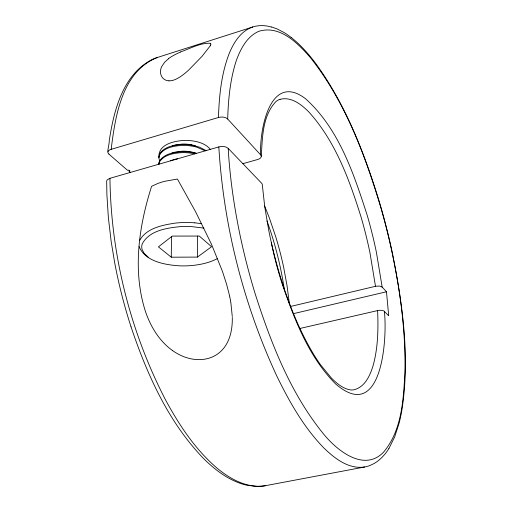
<?xml version="1.0" encoding="UTF-8"?>
<svg xmlns="http://www.w3.org/2000/svg" width="512" height="512" viewBox="0 0 512 512"><rect width="100%" height="100%" fill="white"/><g stroke="black" fill="none" stroke-linecap="round" stroke-linejoin="round"><path stroke-width="0.77" d="M158.842 163.795L158.848 164.211M171.277 257.197L158.406 246.854L172.269 236.09L199.296 236.051L211.571 246.714L197.427 257.094L171.277 257.197L171.501 236.685M158.822 163.795A7.104 6.803 -13.1 0 1 159.731 160.698A7.123 6.829 -13.1 0 1 158.938 157.574L158.97 156.685A7.136 6.842 -13.1 0 1 159.981 153.357C164.685 146.611 173.798 145.12 181.446 144.563A49.082 47.034 -13.1 0 1 191.994 145.216L199.456 147.168L206.093 150.586M158.842 163.821L158.835 164.211A7.309 7.008 -13.1 0 1 159.834 161.382C164.614 154.675 173.722 153.216 181.395 152.659A49.824 47.75 -13.1 0 1 191.981 153.299L194.778 153.85M158.97 156.742L158.976 157.126M111.168 149.331L218.445 117.498C219.187 96.058 221.267 74.246 228.986 54.061C233.504 42.886 240.582 31.11 252.621 27.046L157.171 57.555C121.901 71.686 115.258 116.218 111.168 149.331C110.234 149.613 109.312 150.042 108.621 150.746C106.266 155.917 109.818 141.491 109.203 140.973C113.773 110.893 122.624 74.758 152.032 59.565A41.894 40.147 -13.1 0 1 157.171 57.549M261.293 156.166A2.413 2.31 -13.1 0 0 260.653 154.906C259.379 131.264 269.555 71.667 305.331 98.554C338.912 128.589 353.696 173.587 367.194 215.245A523.552 501.728 -13.1 0 1 376.435 252.48L382.163 287.072L386.477 291.77L388.698 315.808L383.846 310.899L381.523 310.278L378.611 310.355L299.962 328.461M260.659 154.893L227.686 119.021C228.301 99.117 230.189 79.04 236.486 60.045C240.755 48.614 246.995 36.57 258.694 31.347C279.782 24.736 297.824 43.162 310.406 57.619C345.51 101.965 365.51 156.077 381.459 209.754A739.808 708.979 -13.1 0 1 390.989 247.45C399.942 288.346 405.76 330.163 404.947 372.109C403.405 399.501 402.08 430.278 383.494 452.224C363.898 472.41 336.973 450.406 323.635 434.099C290.426 393.338 271.072 343.36 255.174 293.798A737.805 707.053 -13.1 0 1 240.32 236.442C234.234 207.418 229.882 177.997 228.205 148.371C225.69 146.163 221.914 146.138 218.829 146.918L109.939 178.31L107.226 179.821L106.662 181.12L106.893 194.49L108.358 217.555L111.168 241.478L114.669 262.624A563.994 540.486 -13.1 0 0 131.034 326.842M130.01 172.525C128.787 171.68 129.702 169.427 127.469 170.266L108.922 154.118M139.699 240.32C146.502 228.23 161.926 225.216 174.541 223.206A95.149 91.187 -13.1 0 1 194.867 222.842M210.202 45.869L202.029 56.352L188.813 69.926A92.838 88.973 -13.1 0 1 186.157 72.282L185.018 73.229A55.52 53.203 -13.1 0 1 179.622 77.21L177.242 78.56A25.722 24.653 -13.1 0 1 175.45 79.418L173.715 80.083A14.534 13.926 -13.1 0 1 170.88 80.742L168.973 80.832M129.888 171.245L129.126 171.75M159.718 160.691C164.416 153.805 173.67 152.32 181.402 151.757A49.741 47.667 -13.1 0 1 191.987 152.397L196.442 153.37M388.928 448.48L394.65 436.947L399.098 423.2A173.357 166.131 -13.1 0 0 401.811 410.509C410.259 357.325 402.458 302.938 391.878 250.669A742.214 711.277 -13.1 0 0 378.221 198.112C363.667 151.398 345.453 104.966 316.806 64.941A194.944 186.816 -13.1 0 0 306.413 51.981L303.52 48.845A138.618 132.838 -13.1 0 0 300.966 46.202A108.832 104.294 -13.1 0 0 291.123 37.389M159.942 154.234C164.704 147.52 173.773 146.01 181.44 145.459A49.165 47.11 -13.1 0 1 191.987 146.112L193.235 146.336A41.37 39.648 -13.1 0 1 197.344 147.347L205.178 150.854M168.678 58.624L164.832 62.048A18.24 17.478 -13.1 0 0 164.563 62.342L161.638 66.694A13.734 13.165 -13.1 0 0 160.941 68.576L160.851 68.922A12.32 11.808 -13.1 0 0 160.499 71.226L160.493 71.482A10.547 10.112 -13.1 0 0 162.112 77.19A8.736 8.371 -13.1 0 0 168.973 80.851M217.562 258.509C209.594 262.758 200.595 264.691 191.667 265.542A90.515 86.746 -13.1 0 1 179.712 265.843C165.222 264.89 145.395 261.702 139.091 246.598M180.723 51.859C190.272 48.563 200.243 42.694 210.458 43.277A0.986 0.947 -13.1 0 1 210.714 43.642L210.784 43.987M218.445 117.498C221.498 116.685 225.248 116.774 227.686 119.021M242.867 163.674L257.555 159.539C259.104 159.072 261.107 158.189 261.28 156.358C262.445 137.811 262.298 115.936 275.904 101.613A11.635 11.149 -13.1 0 1 280.09 99.296M290.63 306.451L375.725 286.24L379.584 286.061L382.163 287.072M293.498 313.651L386.477 291.77M280.096 99.322C291.27 96.41 301.459 104.57 308.845 111.974C335.482 141.357 349.389 179.77 361.056 217.03A496.71 476.006 -13.1 0 1 369.984 252.922L375.488 286.298M175.43 159.238L177.472 158.842M109.939 178.31C110.976 255.059 130.291 331.642 165.498 399.834C179.245 425.203 195.488 449.914 217.715 468.691C230.97 479.533 247.987 488.774 265.664 485.645L364.672 466.989A29.107 27.898 -13.1 0 0 370.342 465.331L374.304 463.411A37.754 36.186 -13.1 0 0 384.064 455.098L384.998 454.054A55.002 52.71 -13.1 0 0 388.922 448.474M364.672 466.989C348.646 469.453 334.579 458.387 323.795 447.904C303.565 427.078 289.178 401.44 276.557 375.514C243.405 303.814 223.59 225.779 218.829 146.918M194.867 222.835L201.683 223.674M203.885 228.128L191.046 226.528A90.662 86.886 -13.1 0 0 180.454 226.611C166.714 228.006 149.472 230.445 142.278 243.757A9.984 9.568 -13.1 0 0 142.195 249.779L144.211 253.446L148.211 257.184M271.45 26.931L277.267 29.005L283.962 32.474A69.843 66.931 -13.1 0 1 286.566 34.131L291.104 37.408M129.248 170.336L129.926 170.918M172.365 350.438C161.146 342.394 153.146 330.586 147.898 317.958A103.526 99.213 -13.1 0 1 145.446 311.456C132.352 270.746 138.842 226.272 151.61 186.304L158.15 183.322L164.038 181.427L177.421 179.034L195.571 211.712L211.405 244.102L222.387 271.213L226.554 284.109L229.389 295.072M228.205 148.371L261.632 183.251A2.253 2.163 -13.1 0 1 262.272 184.486L264.762 206.906L268.659 229.914A510.035 488.774 -13.1 0 0 284.198 288.608C291.77 311.034 300.947 333.018 313.082 353.382A193.408 185.35 -13.1 0 0 320.23 364.39L331.085 377.696A83.238 79.77 -13.1 0 0 332.288 378.925C337.35 383.821 343.149 388.736 350.323 389.869A11.13 10.669 -13.1 0 0 354.099 389.741C365.37 386.88 370.413 374.784 373.376 364.672C378.061 347.066 378.374 328.64 377.6 310.547M264.64 206.029L269.331 217.901L275.603 236.346A386.938 370.81 -13.1 0 1 283.693 267.501L287.034 285.645L289.261 302.861M266.989 220.922L270.131 229.978A389.389 373.158 -13.1 0 1 282.81 280.205L284.192 288.608M131.034 326.842C146.963 374.291 168.198 421.715 203.283 458.234C214.394 469.312 227.302 479.354 242.477 484.064A56.531 54.176 -13.1 0 0 246.528 485.139L256.301 486.387A42.624 40.845 -13.1 0 0 265.664 485.651M282.643 285.318C294.867 320.461 308.864 356.966 335.539 383.866C382.035 424.237 387.52 338.509 384.352 311.277M229.478 295.482L229.606 296.083M229.696 296.48L229.862 297.286M229.946 297.683L230.406 300.058M230.477 300.448L230.79 302.208M230.854 302.592L232.269 316.518M232.294 317.44C232.55 329.658 229.92 342.893 220.646 351.533A28.659 27.462 -13.1 0 1 213.715 356.32L212.627 356.826A30.522 29.254 -13.1 0 1 205.856 358.97L203.866 359.309A34.752 33.306 -13.1 0 1 197.702 359.61L194.522 359.373A40.954 39.251 -13.1 0 1 189.184 358.394L185.92 357.44A48.032 46.029 -13.1 0 1 180.602 355.296L178.477 354.234A55.373 53.062 -13.1 0 1 172.365 350.438M197.389 236.051L197.427 257.094M158.931 157.568A7.29 6.982 -13.1 0 1 159.962 154.246M170.566 160.813A25.28 24.23 -13.1 0 1 175.43 159.258M108.979 154.035A2.554 2.451 -13.1 0 1 107.872 152.102M159.098 155.552A7.91 7.584 -13.1 0 1 159.014 154.323C160.621 144.371 172.845 141.606 181.325 140.614A48.282 46.272 -13.1 0 1 190.016 140.589C196.736 141.261 203.859 142.97 208.89 147.75A12.883 12.346 -13.1 0 1 210.253 149.389M210.854 44.07A5.389 5.165 -13.1 0 1 210.202 45.786M168.602 58.515A62.726 60.109 -13.1 0 1 180.768 51.968M282.63 285.318A429.702 411.789 -13.1 0 1 271.334 242.63M252.595 26.95A30.886 29.6 -13.1 0 1 271.398 27.078M196.205 153.299A31.482 30.17 -13.1 0 0 191.52 151.981A38.771 37.158 -13.1 0 0 182.31 151.194L175.494 152.045A26.323 25.222 -13.1 0 0 171.699 153.197M191.533 144.838A31.475 30.163 -13.1 0 1 195.738 146.003M191.533 144.838A38.266 36.666 -13.1 0 0 182.349 144.051L175.565 144.902A26.541 25.434 -13.1 0 0 172.224 145.901"/></g></svg>
